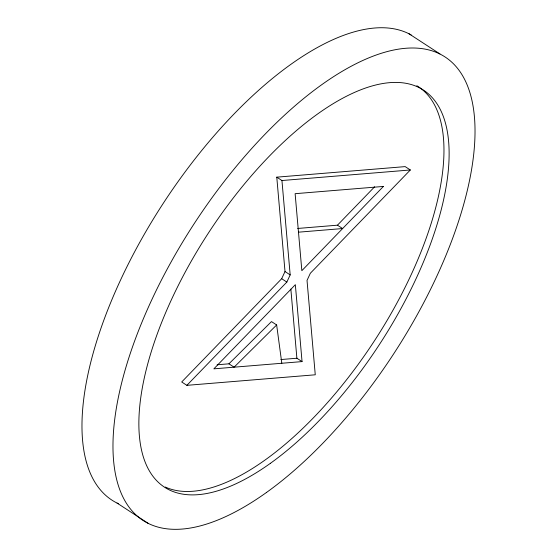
<?xml version="1.0" encoding="UTF-8"?>
<svg xmlns="http://www.w3.org/2000/svg" width="557" height="557" viewBox="0 0 557 557"><rect width="100%" height="100%" fill="white"/><g stroke="black" fill="none" stroke-linecap="round" stroke-linejoin="round"><path stroke-width="0.84" d="M281.682 278.709L285.01 271.538L276.78 177.161L405.169 166.613L410.335 169.976L310.353 273.243L307.025 280.415L315.262 374.791L186.874 385.34L181.707 381.977L281.682 278.709L286.848 282.072L290.176 274.9L281.946 180.524L276.78 177.161M297.647 228.461L337.458 225.188L374.638 186.783M186.874 385.34L286.848 282.072M217.126 364.786L228.934 363.818L271.482 321.591L276.648 324.954L281.814 363.261M276.648 324.954L234.1 367.181L228.934 363.818M281.946 180.524L410.335 169.976M298.489 232.178L342.618 228.551L337.458 225.188M280.867 359.55L296.888 358.235L302.047 361.597L295.342 284.683L213.86 368.845L302.047 361.597M408.949 33.747L439.939 53.938M285.01 271.538L290.176 274.9M117.061 503.062L148.051 523.253M290.851 289.097L296.888 358.235M118.495 503.758A276.606 119.107 -56.9 0 1 156.566 213.811A276.606 119.107 -56.9 0 1 411.17 34.931M416.81 85.736A237.038 102.07 -56.9 0 1 379.477 332.926A237.038 102.07 -56.9 0 1 165.22 487.02M383.397 186.435L301.845 270.674L295.126 193.69L383.397 186.435M266.462 492.485A276.606 119.107 -56.9 0 0 462.665 75.829A276.606 119.107 -56.9 0 0 152.869 297.466A276.606 119.107 -56.9 0 0 266.462 492.485M270.396 463.32A237.038 102.07 -56.9 0 0 438.533 106.262A237.038 102.07 -56.9 0 0 173.053 296.199A237.038 102.07 -56.9 0 0 270.396 463.32"/></g></svg>
